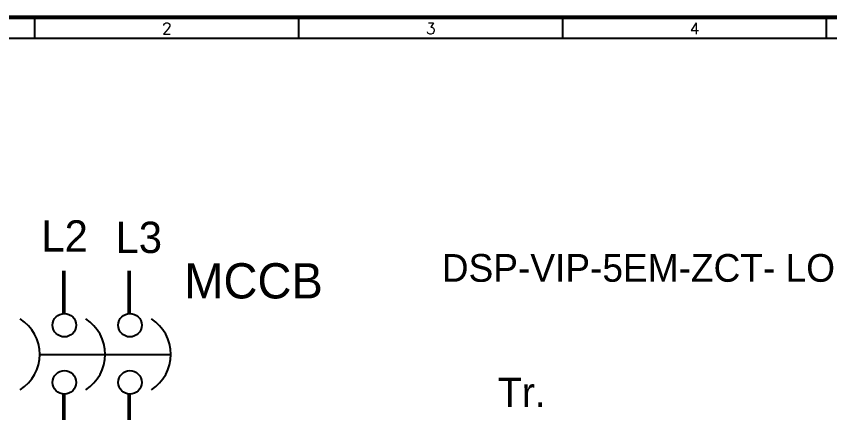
# Model space of a CAD drawing. Header units: millimetres. Extents: x 25 to 865, y 44 to 1047.
# Drawn here: x 93.8 to 217.1, y 874.4 to 934.4 of the extents above; entities that cross this region are included whole.
import ezdxf
from ezdxf.enums import TextEntityAlignment as Align

# ---------------------------------------------------------------- set-up
doc = ezdxf.new("R2010")
doc.units = ezdxf.units.MM
for name, color, linetype in [('20', 2, 'Continuous'), ('30', 3, 'Continuous'), ('70', 7, 'Continuous'), ('ASHADE', 7, 'Continuous')]:
    doc.layers.add(name, color=color, linetype=linetype)
doc.styles.add('ghs', font='NGULIM.TTF')
doc.styles.add('SIMPLEX', font='SIMPLEX')

msp = doc.modelspace()

# ---------------------------------------------------------------- linework, layer by layer
msp.add_line((97.325, 883.207), (117.205, 883.207))
at = {"layer": '20', "color": 7}
msp.add_line((49.892, 931.098), (423.292, 931.098), dxfattribs=at)
at = {"layer": '30', "color": 7}
for p, q in [((96.592, 931.098), (96.592, 934.398)), ((136.592, 931.098), (136.592, 934.398)), ((176.592, 931.098), (176.592, 934.398)), ((216.592, 931.098), (216.592, 934.398))]:
    msp.add_line(p, q, dxfattribs=at)
at = {"layer": '70', "color": 7}
for points in [[(426.592, 664.398), (46.592, 664.398), (46.592, 934.398), (426.592, 934.398)], [(426.292, 664.698), (46.892, 664.698), (46.892, 934.098), (426.292, 934.098)]]:
    msp.add_lwpolyline(points, close=True, dxfattribs=at)
at = {"layer": 'ASHADE', "color": 7, "linetype": 'ByBlock', "lineweight": 50, "ltscale": 2}
for p, q in [((100.962, 895.876), (100.962, 889.397)), ((110.902, 895.876), (110.902, 889.397)), ((100.962, 877.183), (100.962, 850.157)), ((110.902, 877.183), (110.902, 850.157))]:
    msp.add_line(p, q, dxfattribs=at)
at = {"layer": 'ASHADE', "ltscale": 2}
for centre in [(101.064, 887.622), (111.004, 887.622), (101.064, 878.958), (111.004, 878.958)]:
    msp.add_circle(centre, 1.778, dxfattribs=at)
for centre in [(90.992, 883.207), (100.932, 883.207), (110.872, 883.207)]:
    msp.add_arc(centre, 6.333, 302.22193, 57.77807, dxfattribs=at)

# ---------------------------------------------------------------- texts
at = {"layer": '30', "color": 7, "style": 'SIMPLEX'}
for s, p in [('2', (116.592, 932.552)), ('3', (156.592, 932.552)), ('4', (196.592, 932.552))]:
    msp.add_text(s, height=1.7, dxfattribs=at).set_placement(p, align=Align.MIDDLE)
at = {"layer": 'ASHADE', "ltscale": 2, "style": 'ghs'}
for s, height, p in [('L2', 4.7416, (97.572, 898.763)), ('L3', 4.7416, (108.813, 898.551)), ('DSP-VIP-5EM-ZCT- LOP(local operate panel) / rCS(remote control system)', 4.2, (158.266, 894.194)), ('MCCB', 5.3343, (119.237, 891.67)), ('Tr.', 4.4382, (166.767, 875.237))]:
    msp.add_text(s, height=height, dxfattribs=at).set_placement(p)

doc.saveas('drawing.dxf')
